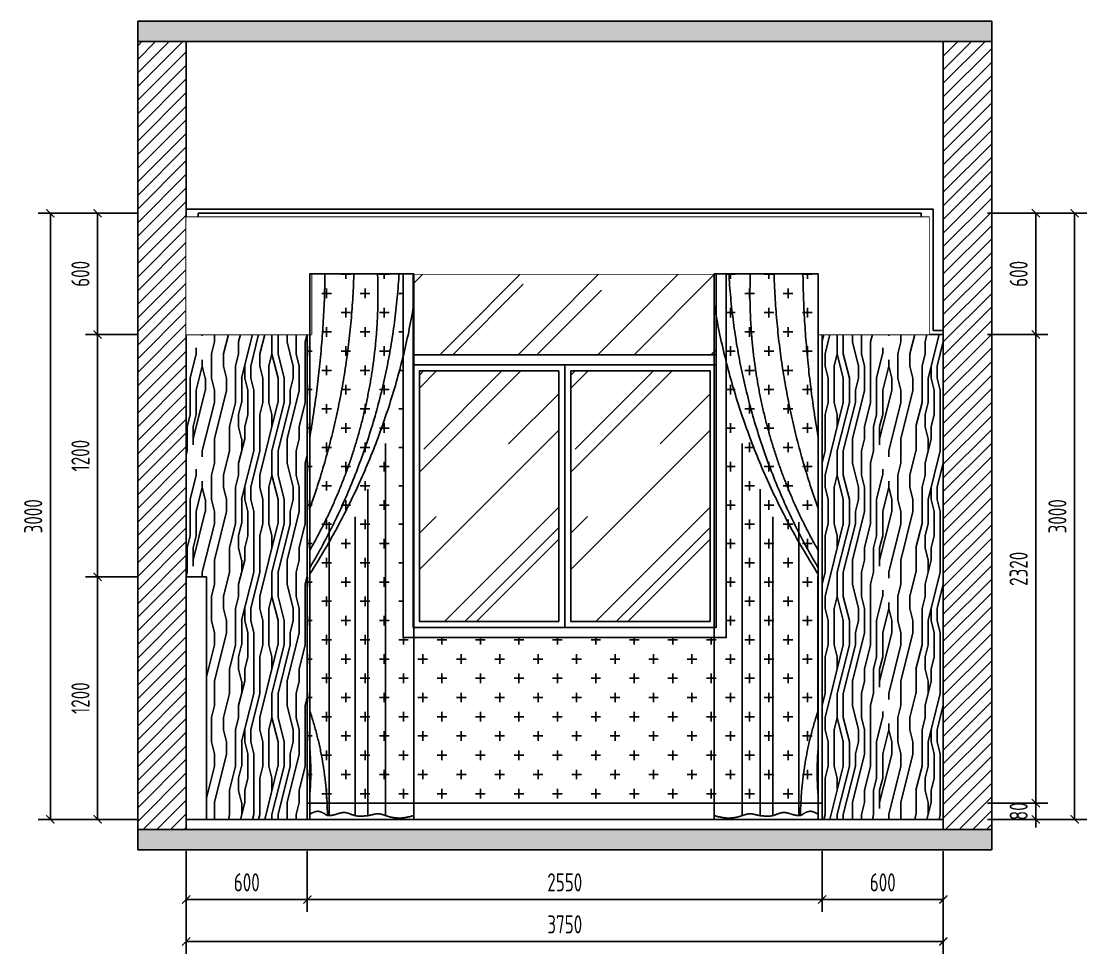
# Model space of a CAD drawing. Header units: millimetres. Extents: x 84706 to 149902, y -6776 to 26155.
# Drawn here: x 144625 to 149902, y 161 to 4776 of the extents above; entities that cross this region are included whole.
import ezdxf
from ezdxf.xclip import XClip

# ---------------------------------------------------------------- set-up
doc = ezdxf.new("R2010")
doc.units = ezdxf.units.MM
doc.set_wipeout_variables(frame=1)
doc.linetypes.add('HIDDEN', pattern=[9.525, 6.35, -3.175])
doc.layers.get('Defpoints').update_dxf_attribs({"color": 250})
for name, color, linetype in [('DD2-【地坪造型线】Floor', 251, 'Continuous'), ('EE1-【立面造型线（近看）】Elevation modelling line', 144, 'Continuous'), ('EE3-【立面窗、幕墙】Window', 12, 'Continuous'), ('EE5-【立面楼板、墙体】Eloorslab_wall', 150, 'Continuous'), ('EE7-【立面填充】Hatch', 250, 'Continuous'), ('EE8-【立面完成线】Finish', 20, 'Continuous'), ('EL-FURN', 30, 'Continuous'), ('EL-立面造型', 30, 'Continuous')]:
    doc.layers.add(name, color=color, linetype=linetype)
doc.styles.add('尺寸标注', font='ARCHS.SHX', dxfattribs={"width": 0.8})
doc.dimstyles.new('海龙1：25', dxfattribs={"dimscale": 25, "dimtxt": 2.25, "dimasz": 1, "dimexe": 1.5, "dimexo": 1, "dimgap": 1, "dimtad": 1, "dimdec": 0, "dimrnd": 5, "dimdsep": 46, "dimtxsty": '尺寸标注', "dimblk": 'ARCHTICK', "dimblk1": 'ARCHTICK', "dimblk2": 'ARCHTICK', "dimcen": 1, "dimclrd": 44, "dimclre": 44, "dimclrt": 2, "dimadec": 0, "dimazin": 0, "dimtfac": 1, "dimtdec": 0, "dimtix": 1, "dimtmove": 2, "dimatfit": 3, "dimldrblk": 'hl_arrow2', "dimfxl": 0, "dimarcsym": 0})
pattern_1 = [(45, (-1818.63, -36255.6), (431.0523, 1149.4728), [7620, -1016, 2540, -508]), (45, (-1520.5, -35598.2), (-836.96, 118.5394), [1524, -167.64, 3048, -381]), (45, (-1944.35, -35770.64), (1627.2224, 2108.5641), [4064, -711.2, 2032, -508])]

# ---------------------------------------------------------------- blocks, each defined once
blk = doc.blocks.new('*U919')
at = {"layer": 'EE7-【立面填充】Hatch'}
h = blk.add_hatch(dxfattribs=at)
h.set_pattern_fill('YPSGT-钢筋混凝土', color=256, scale=200, pattern_type=2)
h.set_pattern_definition([(45, (59259.6, 1136.84), (-28.284271, 28.284271), []), (50, (59259.6, 1136.84), (143.45204, -12.55044), [15, -165]), (355, (59259.6, 1136.84), (-27.75027, 150.43842), [12, -132]), (100.4514, (59271.55, 1135.8), (115.70187, 137.8879), [12.74804, -140.22842]), (46.1842, (59259.6, 1176.84), (213.44822, -33.1038), [22.5, -247.5]), (96.6356, (59277.39, 1174.08), (186.93254, 194.82358), [19.12206, -210.3426]), (351.1842, (59259.6, 1176.84), (186.9324, 194.82373), [18, -198]), (21, (59279.6, 1166.84), (119.38141, -80.52379), [15, -165]), (326, (59279.6, 1166.84), (48.66306, 145.03), [12, -132]), (71.4514, (59289.55, 1160.13), (168.04452, 64.5061), [12.74804, -140.22842]), (37.5, (59259.6, 1136.84), (2.431971, 66.57877), [0, -130.4, 0, -134, 0, -132.5]), (7.5, (59259.6, 1136.84), (52.613907, 78.882342), [0, -76.4, 0, -127.4, 0, -50.5]), (327.5, (59215, 1136.84), (106.764487, -4.510974), [0, -50, 0, -156, 0, -207]), (317.5, (59195, 1136.84), (116.637234, 20.020996), [0, -65, 0, -103.6, 0, -147])])
h.paths.add_polyline_path([(152339.9, -85929), (148109.9, -85929), (148109.9, -86029), (152339.9, -86029)])
h.paths.add_polyline_path([(152339.9, -82029), (152339.9, -81929), (148109.9, -81929), (148109.9, -82029)])
h = blk.add_hatch(dxfattribs=at)
h.set_pattern_fill('ANSI31', color=256, scale=15)
h.set_pattern_definition([(45, (152817.076, -84447.61), (-33.67596, 33.67596), [])])
h.paths.add_polyline_path([(152339.9, -85929), (152339.9, -82029), (152099.9, -82029), (152099.9, -85929)])
h.paths.add_polyline_path([(148109.9, -85929), (148349.9, -85929), (148349.9, -82029), (148109.9, -82029)])
at = {"layer": 'EE5-【立面楼板、墙体】Eloorslab_wall'}
for p, q in [((148109.9, -81929), (148109.9, -86029)), ((148109.9, -81929), (152339.9, -81929)), ((152339.9, -81929), (152339.9, -82029)), ((148109.9, -82029), (152339.9, -82029)), ((148349.9, -82029), (148349.9, -85929)), ((152099.9, -82029), (152099.9, -85929)), ((152339.9, -82029), (152339.9, -85929)), ((148109.9, -85929), (152339.9, -85929)), ((152339.9, -85929), (152339.9, -86029)), ((148109.9, -86029), (152339.9, -86029))]:
    blk.add_line(p, q, dxfattribs=at)
at = {"layer": 'EE8-【立面完成线】Finish'}
blk.add_line((148349.9, -85879), (152099.9, -85879), dxfattribs=at)
blk = doc.blocks.new('_ArchTick')
at = {"color": 2, "linetype": 'ByBlock', "const_width": 0.15}
blk.add_lwpolyline([(-0.5, -0.5), (0.5, 0.5)], dxfattribs=at)
blk = doc.blocks.new('*D938')
at = {"layer": 'Defpoints', "color": 0, "transparency": 16777216}
for p in [(148592, 825.7), (149192, 825.7), (148592, 428.8)]:
    blk.add_point(p, dxfattribs=at)
at = {"layer": 'EE1-【立面造型线（近看）】Elevation modelling line', "color": 44, "lineweight": -2, "transparency": 16777216}
for p, q in [((148592, 668.8), (148592, 368.8)), ((149192, 668.8), (149192, 368.8)), ((149192, 428.8), (148592, 428.8))]:
    blk.add_line(p, q, dxfattribs=at)
at = {"layer": 'EE1-【立面造型线（近看）】Elevation modelling line', "color": 44, "lineweight": -2, "transparency": 16777216, "xscale": 40, "yscale": 40, "zscale": 40, "rotation": 180}
blk.add_blockref('_ArchTick', (148592, 428.8), dxfattribs=at)
at = {"layer": 'EE1-【立面造型线（近看）】Elevation modelling line', "color": 44, "lineweight": -2, "transparency": 16777216, "xscale": 40, "yscale": 40, "zscale": 40}
blk.add_blockref('_ArchTick', (149192, 428.8), dxfattribs=at)
at = {"layer": 'EE1-【立面造型线（近看）】Elevation modelling line', "color": 2, "transparency": 16777216, "insert": (148892, 513.8), "char_height": 90, "attachment_point": 5, "style": '尺寸标注'}
blk.add_mtext('600', dxfattribs=at)
blk = doc.blocks.new('hl_arrow2')
at = {"color": 2}
blk.add_line((-0.22, 0), (-1, 0), dxfattribs=at)
blk.add_lwpolyline([(-0.22, 0), (-0.86, -0.69), (-0.65, -0.86), (0, 0), (-0.65, 0.86), (-0.86, 0.69)], close=True, dxfattribs=at)
for points in [[(-0.86, 0.69), (-0.65, 0.86), (-0.22, 0), (0, 0)], [(-0.86, -0.69), (-0.65, -0.86), (-0.22, 0), (0, 0)]]:
    blk.add_solid(points, dxfattribs=at)
blk = doc.blocks.new('*D939')
at = {"layer": 'Defpoints', "color": 0, "transparency": 16777216}
for p in [(146042, 825.7), (148592, 825.7), (146042, 428.8)]:
    blk.add_point(p, dxfattribs=at)
at = {"layer": 'EE1-【立面造型线（近看）】Elevation modelling line', "color": 44, "lineweight": -2, "transparency": 16777216}
for p, q in [((146042, 668.8), (146042, 368.8)), ((148592, 668.8), (148592, 368.8)), ((148592, 428.8), (146042, 428.8))]:
    blk.add_line(p, q, dxfattribs=at)
at = {"layer": 'EE1-【立面造型线（近看）】Elevation modelling line', "color": 44, "lineweight": -2, "transparency": 16777216, "xscale": 40, "yscale": 40, "zscale": 40, "rotation": 180}
blk.add_blockref('_ArchTick', (146042, 428.8), dxfattribs=at)
at = {"layer": 'EE1-【立面造型线（近看）】Elevation modelling line', "color": 44, "lineweight": -2, "transparency": 16777216, "xscale": 40, "yscale": 40, "zscale": 40}
blk.add_blockref('_ArchTick', (148592, 428.8), dxfattribs=at)
at = {"layer": 'EE1-【立面造型线（近看）】Elevation modelling line', "color": 2, "transparency": 16777216, "insert": (147317, 513.8), "char_height": 90, "attachment_point": 5, "style": '尺寸标注'}
blk.add_mtext('2550', dxfattribs=at)
blk = doc.blocks.new('*D940')
at = {"layer": 'Defpoints', "color": 0, "transparency": 16777216}
for p in [(145442, 825.7), (146042, 825.7), (145442, 428.8)]:
    blk.add_point(p, dxfattribs=at)
at = {"layer": 'EE1-【立面造型线（近看）】Elevation modelling line', "color": 44, "lineweight": -2, "transparency": 16777216}
for p, q in [((145442, 668.8), (145442, 368.8)), ((146042, 668.8), (146042, 368.8)), ((146042, 428.8), (145442, 428.8))]:
    blk.add_line(p, q, dxfattribs=at)
at = {"layer": 'EE1-【立面造型线（近看）】Elevation modelling line', "color": 44, "lineweight": -2, "transparency": 16777216, "xscale": 40, "yscale": 40, "zscale": 40, "rotation": 180}
blk.add_blockref('_ArchTick', (145442, 428.8), dxfattribs=at)
at = {"layer": 'EE1-【立面造型线（近看）】Elevation modelling line', "color": 44, "lineweight": -2, "transparency": 16777216, "xscale": 40, "yscale": 40, "zscale": 40}
blk.add_blockref('_ArchTick', (146042, 428.8), dxfattribs=at)
at = {"layer": 'EE1-【立面造型线（近看）】Elevation modelling line', "color": 2, "transparency": 16777216, "insert": (145742, 513.8), "char_height": 90, "attachment_point": 5, "style": '尺寸标注'}
blk.add_mtext('600', dxfattribs=at)
blk = doc.blocks.new('*D935')
at = {"layer": 'Defpoints', "color": 0, "transparency": 16777216}
for p in [(145442, 825.7), (149192, 825.7), (149192, 220.9)]:
    blk.add_point(p, dxfattribs=at)
at = {"layer": 'EE1-【立面造型线（近看）】Elevation modelling line', "color": 44, "lineweight": -2, "transparency": 16777216}
for p, q in [((145442, 460.9), (145442, 160.9)), ((149192, 460.9), (149192, 160.9)), ((145442, 220.9), (149192, 220.9))]:
    blk.add_line(p, q, dxfattribs=at)
at = {"layer": 'EE1-【立面造型线（近看）】Elevation modelling line', "color": 44, "lineweight": -2, "transparency": 16777216, "xscale": 40, "yscale": 40, "zscale": 40, "rotation": 180}
blk.add_blockref('_ArchTick', (145442, 220.9), dxfattribs=at)
at = {"layer": 'EE1-【立面造型线（近看）】Elevation modelling line', "color": 44, "lineweight": -2, "transparency": 16777216, "xscale": 40, "yscale": 40, "zscale": 40}
blk.add_blockref('_ArchTick', (149192, 220.9), dxfattribs=at)
at = {"layer": 'EE1-【立面造型线（近看）】Elevation modelling line', "color": 2, "transparency": 16777216, "insert": (147317, 305.9), "char_height": 90, "attachment_point": 5, "style": '尺寸标注'}
blk.add_mtext('3750', dxfattribs=at)
blk = doc.blocks.new('*D941')
at = {"layer": 'Defpoints', "color": 0, "transparency": 16777216}
for p in [(149257.3, 905.7), (149650.1, 905.7), (149257.3, 825.7)]:
    blk.add_point(p, dxfattribs=at)
at = {"layer": 'EE1-【立面造型线（近看）】Elevation modelling line', "color": 44, "lineweight": -2, "transparency": 16777216}
for p, q in [((149410.1, 905.7), (149710.1, 905.7)), ((149650.1, 905.7), (149650.1, 945.7)), ((149650.1, 825.7), (149650.1, 905.7)), ((149410.1, 825.7), (149710.1, 825.7)), ((149650.1, 825.7), (149650.1, 785.7))]:
    blk.add_line(p, q, dxfattribs=at)
at = {"layer": 'EE1-【立面造型线（近看）】Elevation modelling line', "color": 44, "lineweight": -2, "transparency": 16777216, "xscale": 40, "yscale": 40, "zscale": 40}
for p, rotation in [((149650.1, 905.7), 270), ((149650.1, 825.7), 90)]:
    blk.add_blockref('_ArchTick', p, dxfattribs=dict(at, rotation=rotation))
at = {"layer": 'EE1-【立面造型线（近看）】Elevation modelling line', "color": 2, "transparency": 16777216, "insert": (149565.1, 865.7), "char_height": 90, "attachment_point": 5, "rotation": 90, "style": '尺寸标注'}
blk.add_mtext('80', dxfattribs=at)
blk = doc.blocks.new('*D936')
at = {"layer": 'Defpoints', "color": 0, "transparency": 16777216}
for p in [(149257.3, 3225.7), (149650.1, 3225.7), (149257.3, 905.7)]:
    blk.add_point(p, dxfattribs=at)
at = {"layer": 'EE1-【立面造型线（近看）】Elevation modelling line', "color": 44, "lineweight": -2, "transparency": 16777216}
for p, q in [((149410.1, 3225.7), (149710.1, 3225.7)), ((149650.1, 905.7), (149650.1, 3225.7)), ((149410.1, 905.7), (149710.1, 905.7))]:
    blk.add_line(p, q, dxfattribs=at)
at = {"layer": 'EE1-【立面造型线（近看）】Elevation modelling line', "color": 44, "lineweight": -2, "transparency": 16777216, "xscale": 40, "yscale": 40, "zscale": 40}
for p, rotation in [((149650.1, 3225.7), 90), ((149650.1, 905.7), 270)]:
    blk.add_blockref('_ArchTick', p, dxfattribs=dict(at, rotation=rotation))
at = {"layer": 'EE1-【立面造型线（近看）】Elevation modelling line', "color": 2, "transparency": 16777216, "insert": (149565.1, 2065.7), "char_height": 90, "attachment_point": 5, "rotation": 90, "style": '尺寸标注'}
blk.add_mtext('2320', dxfattribs=at)
blk = doc.blocks.new('*D942')
at = {"layer": 'Defpoints', "color": 0, "transparency": 16777216}
for p in [(149147.3, 3825.7), (149650.1, 3825.7), (149257.3, 3225.7)]:
    blk.add_point(p, dxfattribs=at)
at = {"layer": 'EE1-【立面造型线（近看）】Elevation modelling line', "color": 44, "lineweight": -2, "transparency": 16777216}
for p, q in [((149410.1, 3825.7), (149710.1, 3825.7)), ((149650.1, 3225.7), (149650.1, 3825.7)), ((149410.1, 3225.7), (149710.1, 3225.7))]:
    blk.add_line(p, q, dxfattribs=at)
at = {"layer": 'EE1-【立面造型线（近看）】Elevation modelling line', "color": 44, "lineweight": -2, "transparency": 16777216, "xscale": 40, "yscale": 40, "zscale": 40}
for p, rotation in [((149650.1, 3825.7), 90), ((149650.1, 3225.7), 270)]:
    blk.add_blockref('_ArchTick', p, dxfattribs=dict(at, rotation=rotation))
at = {"layer": 'EE1-【立面造型线（近看）】Elevation modelling line', "color": 2, "transparency": 16777216, "insert": (149565.1, 3525.7), "char_height": 90, "attachment_point": 5, "rotation": 90, "style": '尺寸标注'}
blk.add_mtext('600', dxfattribs=at)
blk = doc.blocks.new('*D937')
at = {"layer": 'Defpoints', "color": 0, "transparency": 16777216}
for p in [(149147.3, 3825.7), (149257.3, 825.7), (149842.2, 825.7)]:
    blk.add_point(p, dxfattribs=at)
at = {"layer": 'EE1-【立面造型线（近看）】Elevation modelling line', "color": 44, "lineweight": -2, "transparency": 16777216}
for p, q in [((149602.2, 3825.7), (149902.2, 3825.7)), ((149842.2, 3825.7), (149842.2, 825.7)), ((149602.2, 825.7), (149902.2, 825.7))]:
    blk.add_line(p, q, dxfattribs=at)
at = {"layer": 'EE1-【立面造型线（近看）】Elevation modelling line', "color": 44, "lineweight": -2, "transparency": 16777216, "xscale": 40, "yscale": 40, "zscale": 40}
for p, rotation in [((149842.2, 3825.7), 90), ((149842.2, 825.7), 270)]:
    blk.add_blockref('_ArchTick', p, dxfattribs=dict(at, rotation=rotation))
at = {"layer": 'EE1-【立面造型线（近看）】Elevation modelling line', "color": 2, "transparency": 16777216, "insert": (149757.2, 2325.7), "char_height": 90, "attachment_point": 5, "rotation": 90, "style": '尺寸标注'}
blk.add_mtext('3000', dxfattribs=at)
blk = doc.blocks.new('*D989')
at = {"layer": 'Defpoints', "color": 0, "transparency": 16777216}
for p in [(145003.2, 2025.7), (145542.1, 2025.7), (145542.1, 825.7)]:
    blk.add_point(p, dxfattribs=at)
at = {"layer": 'EE1-【立面造型线（近看）】Elevation modelling line', "color": 44, "lineweight": -2, "transparency": 16777216}
for p, q in [((145203.2, 2025.7), (144943.2, 2025.7)), ((145003.2, 825.7), (145003.2, 2025.7)), ((145203.2, 825.7), (144943.2, 825.7))]:
    blk.add_line(p, q, dxfattribs=at)
at = {"layer": 'EE1-【立面造型线（近看）】Elevation modelling line', "color": 44, "lineweight": -2, "transparency": 16777216, "xscale": 40, "yscale": 40, "zscale": 40}
for p, rotation in [((145003.2, 2025.7), 90), ((145003.2, 825.7), 270)]:
    blk.add_blockref('_ArchTick', p, dxfattribs=dict(at, rotation=rotation))
at = {"layer": 'EE1-【立面造型线（近看）】Elevation modelling line', "color": 2, "transparency": 16777216, "insert": (144918.2, 1425.7), "char_height": 90, "attachment_point": 5, "rotation": 90, "style": '尺寸标注'}
blk.add_mtext('1200', dxfattribs=at)
blk = doc.blocks.new('*D990')
at = {"layer": 'Defpoints', "color": 0, "transparency": 16777216}
for p in [(145003.2, 3225.7), (145442, 3225.7), (145542.1, 2025.7)]:
    blk.add_point(p, dxfattribs=at)
at = {"layer": 'EE1-【立面造型线（近看）】Elevation modelling line', "color": 44, "lineweight": -2, "transparency": 16777216}
for p, q in [((145203.2, 3225.7), (144943.2, 3225.7)), ((145003.2, 2025.7), (145003.2, 3225.7)), ((145203.2, 2025.7), (144943.2, 2025.7))]:
    blk.add_line(p, q, dxfattribs=at)
at = {"layer": 'EE1-【立面造型线（近看）】Elevation modelling line', "color": 44, "lineweight": -2, "transparency": 16777216, "xscale": 40, "yscale": 40, "zscale": 40}
for p, rotation in [((145003.2, 3225.7), 90), ((145003.2, 2025.7), 270)]:
    blk.add_blockref('_ArchTick', p, dxfattribs=dict(at, rotation=rotation))
at = {"layer": 'EE1-【立面造型线（近看）】Elevation modelling line', "color": 2, "transparency": 16777216, "insert": (144918.2, 2625.7), "char_height": 90, "attachment_point": 5, "rotation": 90, "style": '尺寸标注'}
blk.add_mtext('1200', dxfattribs=at)
blk = doc.blocks.new('*D991')
at = {"layer": 'Defpoints', "color": 0, "transparency": 16777216}
for p in [(145003.2, 3825.7), (145502, 3825.7), (145442, 3225.7)]:
    blk.add_point(p, dxfattribs=at)
at = {"layer": 'EE1-【立面造型线（近看）】Elevation modelling line', "color": 44, "lineweight": -2, "transparency": 16777216}
for p, q in [((145203.2, 3825.7), (144943.2, 3825.7)), ((145003.2, 3225.7), (145003.2, 3825.7)), ((145203.2, 3225.7), (144943.2, 3225.7))]:
    blk.add_line(p, q, dxfattribs=at)
at = {"layer": 'EE1-【立面造型线（近看）】Elevation modelling line', "color": 44, "lineweight": -2, "transparency": 16777216, "xscale": 40, "yscale": 40, "zscale": 40}
for p, rotation in [((145003.2, 3825.7), 90), ((145003.2, 3225.7), 270)]:
    blk.add_blockref('_ArchTick', p, dxfattribs=dict(at, rotation=rotation))
at = {"layer": 'EE1-【立面造型线（近看）】Elevation modelling line', "color": 2, "transparency": 16777216, "insert": (144918.2, 3525.7), "char_height": 90, "attachment_point": 5, "rotation": 90, "style": '尺寸标注'}
blk.add_mtext('600', dxfattribs=at)
blk = doc.blocks.new('*D992')
at = {"layer": 'Defpoints', "color": 0, "transparency": 16777216}
for p in [(145502, 3825.7), (144769.3, 825.7), (145542.1, 825.7)]:
    blk.add_point(p, dxfattribs=at)
at = {"layer": 'EE1-【立面造型线（近看）】Elevation modelling line', "color": 44, "lineweight": -2, "transparency": 16777216}
for p, q in [((144969.3, 3825.7), (144709.3, 3825.7)), ((144769.3, 3825.7), (144769.3, 825.7)), ((144969.3, 825.7), (144709.3, 825.7))]:
    blk.add_line(p, q, dxfattribs=at)
at = {"layer": 'EE1-【立面造型线（近看）】Elevation modelling line', "color": 44, "lineweight": -2, "transparency": 16777216, "xscale": 40, "yscale": 40, "zscale": 40}
for p, rotation in [((144769.3, 3825.7), 90), ((144769.3, 825.7), 270)]:
    blk.add_blockref('_ArchTick', p, dxfattribs=dict(at, rotation=rotation))
at = {"layer": 'EE1-【立面造型线（近看）】Elevation modelling line', "color": 2, "transparency": 16777216, "insert": (144684.3, 2325.7), "char_height": 90, "attachment_point": 5, "rotation": 90, "style": '尺寸标注'}
blk.add_mtext('3000', dxfattribs=at)
blk = doc.blocks.new('*U702')
at = {"color": 1, "linetype": 'HIDDEN', "ltscale": 300}
for p, q in [((0, 2599.6, 0), (0, 45.4, 0)), ((866.4, 2599.6, 0), (866.4, 45.4, 0)), ((126.2, 1720.3, 0), (126.2, 45.4, 0)), ((207.1, 1513.7, 0), (207.1, 45.4, 0)), ((263.6, 1390.6, 0), (263.6, 45.4, 0)), ((380.5, 1365.4, 0), (380.5, 45.4, 0)), ((466.9, 1124.2, 0), (466.9, 476.8, 0)), ((523.9, 1041.2, 0), (523.9, 637.8, 0))]:
    blk.add_line(p, q, dxfattribs=at)
for centre in [(637.7, 758.8, 0), (669.6, 758.4, 0)]:
    blk.add_circle(centre, 16, dxfattribs=at)
for centre, radius, start, end in [((3210.7, 2888.8, 0), 3257.1, 185.0931, 218.0337), ((2981.1, 2646.3, 0), 2919.7, 180.9157, 215.9308), ((2483.5, 2393.6, 0), 2322.8, 174.9122, 220.3858), ((3683.9, 2577.8, 0), 3415.9, 179.6338, 208.7842), ((5013.4, 2544.8, 0), 4614.6, 179.319, 201.0456), ((4602.2, 1999.2, 0), 4056.6, 171.4891, 195.9128), ((5118.7, 1824.4, 0), 4478.1, 170.0314, 191.9989), ((-28068, 2410.6, 0), 28843.4, 356.98329, 0.3754), ((-32998.3, 2631.4, 0), 33820.8, 357.07842, 359.94612), ((679.7, 1123.6, 0), 237.5, 271.5187, 321.8028), ((855, 1013, 0), 50.5, 269.0891, 282.9524), ((687.6, 962.8, 0), 76.7, 202.9236, 268.8269), ((642.4, 907.4, 0), 24.6, 143.4163, 228.5872), ((659.5, 908.5, 0), 36.8, 162.6074, 219.1104), ((667.4, 908.4, 0), 40.8, 169.939, 222.1403), ((674.8, 908.7, 0), 44.5, 176.1249, 223.9714), ((679.7, 1123.6, 0), 256.9, 271.5187, 316.5929), ((787.2, 1055, 0), 143.7, 269.6361, 290.0809), ((775.5, 1140.8, 0), 225.3, 275.1783, 287.7519), ((748.2, 1279, 0), 361.2, 279.186, 286.6871), ((809.8, 1084.3, 0), 153.1, 273.5596, 288.5492), ((797.3, 1146.5, 0), 211.1, 278.1848, 289.0868), ((804.6, 1099.2, 0), 157.8, 281.388, 293.032), ((835.5, 1040.2, 0), 86.8, 277.0165, 290.8534), ((1935.1, 27.9, 0), 1547, 146.4904, 179.3521), ((1689.5, 242.9, 0), 1226.3, 148.7323, 189.2698), ((2249.3, 294, 0), 1697.4, 160.0597, 188.4229), ((687.6, 962.8, 0), 96.1, 230.2511, 268.8269), ((694.9, 919.6, 0), 62.3, 190.4509, 228.5963), ((724, 933.8, 0), 89.2, 200.7547, 225.3192), ((768.5, 779, 0), 124.7, 135.1291, 175.991), ((768.5, 779, 0), 124.7, 135.1291, 175.991), ((2877.3, 284.5, 0), 2232.4, 164.7841, 186.1478), ((717.6, 930.8, 0), 77.2, 205.8479, 234.5348), ((727.8, 953.7, 0), 94, 220.3529, 247.3996), ((645.6, 842.7, 0), 31.8, 30.9092, 60.3614), ((704.6, 816.4, 0), 51.4, 89.9804, 136.5535), ((704.6, 816.4, 0), 51.4, 89.9804, 136.5535), ((742.8, 977.4, 0), 116, 229.9055, 250.7656), ((756.2, 795.4, 0), 89, 125.4602, 160.0435), ((756.2, 795.4, 0), 89, 125.4602, 160.0435), ((790, 1058.2, 0), 203.5, 237.583, 248.3409), ((736, 947, 0), 75.6, 233.3843, 265.5009), ((747.9, 971.1, 0), 96.2, 240.8519, 267.8506), ((751.8, 984.1, 0), 105.1, 246.1551, 273.9041), ((764.1, 1068.1, 0), 184.6, 255.6845, 272.3448), ((2912.1, 285.5, 0), 2179.8, 163.3253, 186.3247), ((765.3, 1067.4, 0), 178.4, 259.4367, 277.1806), ((770.2, 1118.5, 0), 224.4, 263.763, 277.3418), ((765.5, 1202.2, 0), 302.8, 268.6352, 278.67), ((785.5, 1027.3, 0), 122.5, 264.3679, 288.2767), ((4613.9, 447.1, 0), 3824.6, 173.1025, 186.0294), ((564.5, 877, 0), 119.6, 311.7261, 339.2466), ((687.3, 774, 0), 46.8, 114.7585, 155.8301), ((694.9, 777, 0), 55.2, 112.9685, 152.1674), ((686.5, 793.6, 0), 42.3, 103.8691, 155.4968), ((693.4, 794.2, 0), 50.4, 104.1102, 146.0707), ((707.5, 791.4, 0), 65.6, 105.7714, 143.2306), ((707.5, 791.4, 0), 65.6, 105.7714, 143.2306), ((703.3, 806, 0), 55.3, 97.7138, 141.9286), ((703.3, 806, 0), 55.3, 97.7138, 141.9286), ((619.7, 813.9, 0), 48, 329.0626, 3.0928), ((614.6, 846.2, 0), 75.5, 313.9499, 6.2949), ((614.6, 846.2, 0), 75.5, 313.9499, 6.2949), ((608.6, 818.8, 0), 64.3, 335.2446, 6.228), ((631.1, 820.2, 0), 47.5, 333.7295, 17.7298), ((647.9, 822.8, 0), 34.9, 327.8744, 27.8618), ((649.2, 828.8, 0), 37.4, 347.2348, 26.4527), ((649.2, 828.8, 0), 37.4, 347.2348, 26.4527), ((667.3, 836.7, 0), 22, 349.6958, 34.7073), ((667.3, 836.7, 0), 22, 349.6958, 34.7073), ((616.7, 706.4, 0), 62.1, 59.2929, 82.6186), ((617.9, 713.3, 0), 57, 58.2823, 81.7362), ((620.2, 722.3, 0), 49.4, 56.855, 81.4813), ((618.8, 721.4, 0), 52, 58.0816, 78.4558), ((623.4, 733.8, 0), 40.1, 57.406, 79.2548), ((631.3, 754.4, 0), 19.5, 51.0019, 86.9154), ((638.1, 777.3, 0), 5.13, 93.1074, 217.3512), ((639.5, 748.8, 0), 26, 47.8499, 102.1398), ((645.6, 773.2, 0), 10.3, 113.4686, 172.8715), ((628.3, 756, 0), 20.4, 326.5678, 66.5499), ((640.6, 784.3, 0), 3.28, 93.114, 212.8885), ((643.6, 781.9, 0), 5.79, 92.6727, 174.6208), ((641.5, 748.2, 0), 34.4, 47.4331, 96.1333), ((628.7, 756.3, 0), 21, 329.8298, 61.2471), ((647.5, 774.4, 0), 8.01, 97.6896, 176.9151), ((630.7, 757, 0), 19.9, 326.8393, 62.1536), ((644.1, 753.5, 0), 34.2, 61.5965, 96.2129), ((648.7, 779.5, 0), 7.9, 87.6829, 156.1173), ((651.4, 770.8, 0), 10.4, 91.0201, 160.6036), ((632.8, 757.5, 0), 19, 327.6663, 62.5841), ((635.6, 758.3, 0), 17.1, 320.3429, 69.9074), ((669.4, 750.7, 0), 34.2, 136.2689, 138.5656), ((654.4, 768.2, 0), 11.6, 84.9124, 151.1282), ((654.5, 772, 0), 13.9, 86.7804, 131.0532), ((656.9, 766.1, 0), 11.8, 78.2127, 141.4256), ((656.7, 773.2, 0), 11.4, 80.6007, 131.4203), ((799.6, 759.9, 0), 151.4, 166.1732, 169.6726), ((660, 763.2, 0), 12.4, 77.1308, 134.9353), ((657.8, 760.6, 0), 8.57, 102.4182, 135.73), ((669.4, 750.7, 0), 34.2, 83.7, 118.5711), ((661.1, 762.9, 0), 10.7, 74.8244, 133.9216), ((671.7, 757.8, 0), 17.1, 108.5195, 218.084), ((616.5, 805, 0), 43.3, 333.6821, 359.4993), ((682.1, 747.5, 0), 46.8, 108.8164, 125.026), ((674.5, 756.9, 0), 19, 115.8429, 210.7607), ((676.6, 756.4, 0), 19.9, 116.2733, 211.5876), ((654.3, 778.5, 0), 5.08, 351.4136, 54.4316), ((678.6, 755.6, 0), 21, 117.1799, 208.5972), ((660.3, 785.7, 0), 2.91, 328.2233, 131.9301), ((678.9, 755.3, 0), 20.4, 111.8771, 211.8592), ((657.3, 777.7, 0), 5.95, 336.1877, 69.3814), ((688.2, 712.4, 0), 57, 96.6908, 120.1447), ((686.1, 721.4, 0), 49.4, 96.9457, 121.5719), ((662.9, 786.4, 0), 3.49, 330.3295, 124.0322), ((687.4, 720.4, 0), 52, 99.9712, 120.3453), ((660.1, 777.5, 0), 6.63, 325.4591, 76.0958), ((683.2, 733, 0), 40.1, 99.1722, 121.021), ((664.1, 785.1, 0), 5.3, 356.5198, 98.6993), ((675.9, 753.7, 0), 19.5, 91.5116, 127.425), ((666.7, 786.4, 0), 5.04, 338.4266, 110.0442), ((663.2, 778.6, 0), 6.3, 316.5822, 71.9252), ((669.4, 787.7, 0), 4.82, 320.9555, 119.7959), ((666.4, 778.4, 0), 6.45, 319.515, 79.5773), ((669.4, 778.2, 0), 6.66, 317.2143, 89.7319), ((673.2, 778.3, 0), 6.33, 291.9778, 90), ((164, 849.8, 0), 475, 337.0959, 347.4266), ((241.1, 809.6, 0), 393.9, 338.1075, 350.5641), ((242.5, 809.2, 0), 393.9, 338.0836, 350.5641), ((243.3, 809.4, 0), 393.9, 338.0221, 350.5641), ((245.3, 808.9, 0), 393.9, 338.0001, 350.5641), ((247.3, 808, 0), 393.9, 338.0425, 350.5641), ((248.7, 807.7, 0), 393.9, 338.043, 350.5641), ((249.7, 807.4, 0), 393.9, 338.0471, 350.5641), ((251.8, 806.9, 0), 393.9, 338.0648, 350.5641), ((252.6, 807.1, 0), 393.9, 338.0206, 350.5641), ((253.8, 807.5, 0), 393.9, 337.9302, 350.5641), ((255.6, 808.9, 0), 393.9, 337.6895, 350.5641), ((632.1, 748.8, 0), 14.2, 82.9124, 136.8007), ((630, 750.5, 0), 13.3, 86.5348, 127.6228), ((627.4, 756, 0), 8.48, 84.5647, 128.1036), ((636.8, 742.9, 0), 18.3, 82.8319, 141.9334), ((634.5, 746.2, 0), 16, 83.5241, 138.5563), ((625.2, 760.3, 0), 4.69, 87.2597, 122.5566), ((611.2, 688.8, 0), 77.5, 61.0307, 81.1056), ((638.8, 742, 0), 18.4, 81.8519, 147.4539), ((616.4, 705.5, 0), 61.6, 58.4945, 83.0955), ((640.8, 739.1, 0), 20.2, 81.3557, 145.735), ((626.6, 750.4, 0), 2.06, 135.3792, 214.0157), ((630.4, 750.3, 0), 5.21, 155.6841, 200.6541), ((638.9, 749.5, 0), 12.6, 159.2403, 189.2676), ((206.7, 799.6, 0), 442.4, 341.5658, 352.8326), ((647.6, 749.3, 0), 20.2, 163.8135, 188.1452), ((646.1, 750.7, 0), 17.4, 162.4946, 199.0857), ((649.5, 751.3, 0), 19.1, 162.8578, 202.4399), ((83.7, 803, 0), 566, 345.289, 354.1901), ((651.9, 752, 0), 20, 163.6097, 205.8025), ((659.4, 752.9, 0), 26, 168.4275, 202.5157), ((663.8, 755.2, 0), 28.9, 173.3464, 205.1785), ((663.8, 756.8, 0), 27.7, 175.8219, 209.8097), ((651.4, 775.6, 0), 23.3, 229.1523, 262.624), ((652.7, 779.2, 0), 28.4, 234.268, 260.7232), ((651.7, 777.9, 0), 28.5, 237.1416, 261.886), ((-563.8, 877.6, 0), 1219.6, 349.7232, 353.8691), ((651.1, 775.5, 0), 27.6, 238.0698, 261.8242), ((648.1, 770.1, 0), 22.9, 240.7557, 266.6077), ((650.4, 772.8, 0), 19.2, 226.2738, 264.4488), ((646.5, 765.3, 0), 19.3, 241.7942, 268.7746), ((645.8, 759.7, 0), 14.9, 237.5496, 267.9922), ((650.7, 775.2, 0), 20.4, 232.2694, 264.3459), ((643.7, 752.1, 0), 8.17, 228.3682, 269.2479), ((648.6, 772.2, 0), 15.6, 235.8098, 270.5043), ((-196.1, 783.4, 0), 845.6, 351.6835, 357.5572), ((648.3, 774.2, 0), 16.6, 243.3731, 264.7767), ((1503.7, 760, 0), 845.6, 180.8698, 186.7435), ((1873.9, 844.1, 0), 1219.6, 184.5578, 188.7038), ((657.1, 775.2, 0), 20.4, 274.0811, 306.1576), ((694.2, 687.7, 0), 77.5, 97.3213, 117.3962), ((659.1, 772, 0), 15.6, 267.9227, 302.6172), ((657.3, 772.7, 0), 19.2, 273.9781, 312.1532), ((689.4, 704.5, 0), 61.6, 95.3314, 119.9324), ((656.4, 775.5, 0), 23.3, 275.803, 309.2746), ((689.2, 705.4, 0), 62.1, 95.8084, 119.1341), ((655.2, 779.1, 0), 28.4, 277.7038, 304.1589), ((656.1, 777.8, 0), 28.5, 276.541, 301.2853), ((656.7, 775.4, 0), 27.6, 276.6028, 300.3572), ((1224.6, 787.4, 0), 566, 184.2368, 193.1379), ((659.5, 770, 0), 22.9, 271.8192, 297.6713), ((659.4, 774, 0), 16.6, 273.6503, 295.0539), ((661, 765.1, 0), 19.3, 269.6524, 296.6328), ((1101.6, 787.3, 0), 442.4, 185.5944, 196.8612), ((661.5, 759.5, 0), 14.9, 270.4347, 300.8774), ((1052.9, 798, 0), 393.9, 187.8629, 200.7375), ((663.4, 751.9, 0), 8.17, 269.1791, 310.0588), ((666, 738.8, 0), 20.2, 32.6919, 97.0713), ((1054.7, 796.6, 0), 393.9, 187.8629, 200.4968), ((1055.9, 796.1, 0), 393.9, 187.8629, 200.4063), ((668, 741.6, 0), 18.4, 30.9731, 96.575), ((1056.7, 795.9, 0), 393.9, 187.8629, 200.3622), ((643.4, 757, 0), 27.7, 328.6173, 2.6051), ((670, 742.5, 0), 18.3, 36.4936, 95.5951), ((1058.8, 796.3, 0), 393.9, 187.8629, 200.3799), ((643.4, 755.4, 0), 28.9, 333.2484, 5.0805), ((1059.8, 796.6, 0), 393.9, 187.8629, 200.3839), ((1061.2, 796.9, 0), 393.9, 187.8629, 200.3845), ((672.5, 745.7, 0), 16, 39.8707, 94.9029), ((647.7, 753.1, 0), 26, 335.9113, 9.9994), ((655.3, 752, 0), 20, 332.6245, 14.8173), ((1063.2, 797.7, 0), 393.9, 187.8629, 200.4268), ((675, 748.3, 0), 14.2, 41.6262, 95.5145), ((657.6, 751.2, 0), 19.1, 335.9871, 15.5691), ((1065.3, 798.1, 0), 393.9, 187.8629, 200.4048), ((1066.1, 797.9, 0), 393.9, 187.8629, 200.3433), ((677.1, 749.8, 0), 13.3, 50.8042, 91.8921), ((661, 750.5, 0), 17.4, 339.3413, 15.9323), ((1067.5, 798.2, 0), 393.9, 187.8629, 200.3194), ((659.4, 749.1, 0), 20.2, 350.2818, 14.6135), ((679.8, 755.2, 0), 8.48, 50.3234, 93.8623), ((1145.6, 836.4, 0), 475, 191.0003, 201.3311), ((668.1, 749.1, 0), 12.6, 349.1594, 19.1866), ((676.7, 749.7, 0), 5.21, 337.7729, 22.7429), ((682.1, 759.5, 0), 4.69, 55.8703, 91.1673), ((680.5, 749.7, 0), 2.06, 324.4113, 43.0477)]:
    blk.add_arc(centre, radius, start, end, dxfattribs=at)
for points, knots in [([(0, 45.4, 0), (16.2, 41.1, 0), (57.8, 30, 0), (111, 38.4, 0), (161.7, 59.3, 0), (198.6, 44.5, 0), (235.1, 43.2, 0), (269, 43.2, 0), (314.9, 71.5, 0), (357.6, 44.8, 0), (385.6, 45.3, 0), (388.2, 45.4, 0)], [0, 0, 0, 0, 51.563602, 131.79704, 161.808848, 216.829392, 245.446728, 275.224414, 320.299051, 399.064667, 407.008078, 407.008078, 407.008078, 407.008078]), ([(866.4, 45.4, 0), (855.3, 40.4, 0), (836.2, 32, 0), (806.1, 50.3, 0), (775.4, 47.3, 0), (736.9, 46.1, 0), (699.1, 30.6, 0), (655.7, 45.6, 0), (614.2, 63.6, 0), (567.9, 42.8, 0), (521.9, 32.1, 0), (475.5, 43.5, 0), (434.2, 75.6, 0), (403.6, 55.5, 0), (388.2, 45.4, 0)], [0, 0, 0, 0, 34.857062, 60.085232, 101.107449, 127.069013, 180.044944, 219.560276, 265.614027, 312.939338, 368.378436, 408.782185, 459.208492, 510.676437, 510.676437, 510.676437, 510.676437])]:
    blk.add_open_spline(points, degree=3, knots=knots, dxfattribs=at)

msp = doc.modelspace()

# ---------------------------------------------------------------- hatches: boundary and pattern name
at = {"layer": 'DD2-【地坪造型线】Floor'}
h = msp.add_hatch(dxfattribs=at)
h.set_pattern_fill('AR-RROOF', color=250, scale=20, angle=45)
h.set_pattern_definition(pattern_1)
h.paths.add_polyline_path([(148067, 3675.7), (146567, 3675.7), (146567, 3125.7), (148067, 3125.7)])
h = msp.add_hatch(dxfattribs=at)
h.set_pattern_fill('AR-RROOF', color=250, scale=20, angle=45)
h.set_pattern_definition(pattern_1)
h.paths.add_polyline_path([(147287, 3045.7), (146597, 3045.7), (146597, 1805.7), (147287, 1805.7)])
h = msp.add_hatch(dxfattribs=at)
h.set_pattern_fill('AR-RROOF', color=250, scale=20, angle=45)
h.set_pattern_definition([(45, (-1068.63, -36255.6), (431.0523, 1149.4728), [7620, -1016, 2540, -508]), (45, (-770.5, -35598.2), (-836.96, 118.5394), [1524, -167.64, 3048, -381]), (45, (-1194.35, -35770.64), (1627.2224, 2108.5641), [4064, -711.2, 2032, -508])])
h.paths.add_polyline_path([(148037, 3045.7), (147347, 3045.7), (147347, 1805.7), (148037, 1805.7)])
at = {"layer": 'EE1-【立面造型线（近看）】Elevation modelling line'}
h = msp.add_hatch(dxfattribs=at)
h.set_pattern_fill('CROSS', color=250, scale=15, double=1)
h.paths.add_polyline_path([(148592, 3225.7), (148572, 3225.7), (148572, 3525.7), (148117, 3525.7), (148117, 1725.7), (146517, 1725.7), (146517, 3525.7), (146062, 3525.7), (146062, 3225.7), (146042, 3225.7), (146042, 905.7), (148592, 905.7)])
h = msp.add_hatch(dxfattribs=at)
h.set_pattern_fill('木纹面5', color=250, scale=600, angle=90, double=1, pattern_type=2)
h.set_pattern_definition([(90, (-2018.6, -21411), (-600, 4e-14), [120, -180, 60, -240]), (90, (-2033.6, -20991), (-600, 4e-14), [120, -480]), (90, (-2063.6, -21051), (-600, 4e-14), [60, -540]), (90, (-2078.6, -21381), (-600, 4e-14), [30, -420, 30, -120]), (90, (-2108.6, -21171), (-600, 4e-14), [120, -180, 30, -270]), (90, (-2123.6, -21321), (-600, 4e-14), [90, -510]), (90, (-2138.6, -21171), (-600, 4e-14), [180, -420]), (90, (-2153.6, -21351), (-600, 4e-14), [120, -480]), (90, (-2168.6, -21111), (-600, 4e-14), [300, -300]), (90, (-2198.6, -21291), (-600, 4e-14), [60, -180, 120, -240]), (90, (-2213.6, -20871), (-600, 4e-14), [120, -480]), (90, (-2228.6, -20991), (-600, 4e-14), [60, -540]), (90, (-2243.6, -21111), (-600, 4e-14), [60, -540]), (90, (-2258.6, -21411), (-600, 4e-14), [120, -480]), (90, (-2273.6, -21111), (-600, 4e-14), [120, -480]), (90, (-2303.6, -21111), (-600, 4e-14), [120, -120, 120, -240]), (90, (-2333.6, -21231), (-600, 4e-14), [60, -300, 120, -120]), (90, (-2348.6, -21111), (-600, 4e-14), [180, -420]), (90, (-2378.6, -21111), (-600, 4e-14), [120, -480]), (90, (-2393.6, -21351), (-600, 4e-14), [180, -240, 60, -120]), (90, (-2423.6, -21351), (-600, 4e-14), [300, -300]), (90, (-2438.6, -20991), (-600, 4e-14), [60, -540]), (90, (-2453.6, -21171), (-600, 4e-14), [120, -480]), (90, (-2468.6, -21291), (-600, 4e-14), [60, -240, 60, -240]), (90, (-2483.6, -21351), (-600, 4e-14), [60, -180, 120, -240]), (90, (-2498.6, -21231), (-600, 4e-14), [60, -300, 60, -180]), (90, (-2513.6, -21111), (-600, 4e-14), [180, -420]), (90, (-2543.6, -21351), (-600, 4e-14), [120, -480]), (90, (-2558.6, -21051), (-600, 4e-14), [60, -540]), (90, (-2573.6, -20931), (-600, 4e-14), [60, -540]), (104.03624, (-2063.63, -20991), (2e-08, 600), [61.8, -2412.0633]), (104.03624, (-2198.63, -20931), (2e-08, 600), [61.8, -2412.0633]), (104.03624, (-2558.63, -20991), (2e-08, 600), [61.8, -2412.0633]), (104.03624, (-2333.63, -21171), (2e-08, 600), [61.8, -2412.0633]), (104.03624, (-2423.63, -21051), (2e-08, 600), [61.8, -2412.0633]), (104.03624, (-2378.63, -20991), (2e-08, 600), [61.8, -2412.0633]), (104.03624, (-2483.63, -21291), (2e-08, 600), [61.8, -2412.0633]), (104.03624, (-2453.63, -21051), (2e-08, 600), [61.8, -2412.0633]), (104.03624, (-2228.63, -20931), (2e-08, 600), [123.6, -2350.2633]), (104.03624, (-2273.63, -20991), (2e-08, 600), [123.6, -2350.2633]), (104.03624, (-2303.63, -20991), (2e-08, 600), [123.6, -2350.2633]), (255.96376, (-2108.63, -21171), (2e-08, -600), [61.8, -123.6, 61.8, -2226.6633]), (255.96376, (-2198.63, -21291), (2e-08, -600), [61.8, -2412.0633]), (255.96376, (-2468.63, -21291), (2e-08, -600), [123.6, -2350.2633]), (284.03624, (-2033.63, -20991), (-2e-08, -600), [61.8, -2412.0633]), (75.96376, (-2033.63, -20871), (-2e-08, 600), [61.8, -2412.0633]), (75.96376, (-2243.63, -21051), (-2e-08, 600), [61.8, -2412.0633]), (75.96376, (-2348.63, -20931), (-2e-08, 600), [61.8, -2412.0633]), (75.96376, (-2393.63, -21171), (-2e-08, 600), [61.8, -2412.0633]), (75.96376, (-2468.63, -21231), (-2e-08, 600), [61.8, -2412.0633]), (75.96376, (-2498.63, -21171), (-2e-08, 600), [61.8, -2412.0633]), (75.96376, (-2393.63, -21171), (-2e-08, 600), [61.8, -2412.0633]), (75.96376, (-2483.63, -20991), (-2e-08, 600), [247.2, -2226.6633]), (75.96376, (-2078.63, -21351), (-2e-08, 600), [247.2, -2226.6633]), (75.96376, (-2123.63, -21291), (-2e-08, 600), [247.2, -2226.6633]), (75.96376, (-2153.63, -21231), (-2e-08, 600), [61.8, -123.6, 123.6, -2164.8633]), (75.96376, (-2198.63, -21231), (-2e-08, 600), [123.6, -123.6, 123.6, -2103.0633]), (75.96376, (-2258.63, -21291), (-2e-08, 600), [247.2, -2226.6633]), (75.96376, (-2303.63, -21351), (-2e-08, 600), [247.2, -2226.6633]), (75.96376, (-2333.63, -21351), (-2e-08, 600), [247.2, -2226.6633]), (75.96376, (-2513.63, -20931), (-2e-08, 600), [61.8, -2412.0633]), (75.96377, (-2573.63, -20871), (-0.00012, 600), [123.6, -2350.2633]), (75.96377, (-2543.63, -21231), (-0.00012, 600), [123.6, -2350.2633]), (75.96376, (-2018.63, -21291), (-1e-05, 600), [247.2, -2226.6633]), (75.96376, (-2438.63, -20931), (-1e-05, 600), [185.4, -2288.4633]), (75.96376, (-2393.63, -20871), (-1e-05, 600), [370.8, -2103.0633])])
h.paths.add_polyline_path([(145542.1, 2025.7), (145542.1, 825.7), (146042, 825.7), (146042, 3225.7), (145442, 3225.7), (145442, 2025.7)])
h = msp.add_hatch(dxfattribs=at)
h.set_pattern_fill('木纹面5', color=250, scale=600, angle=90, double=1, pattern_type=2)
h.set_pattern_definition([(90, (-1618.6, -21411), (-600, 4e-14), [120, -180, 60, -240]), (90, (-1633.6, -20991), (-600, 4e-14), [120, -480]), (90, (-1663.6, -21051), (-600, 4e-14), [60, -540]), (90, (-1678.6, -21381), (-600, 4e-14), [30, -420, 30, -120]), (90, (-1708.6, -21171), (-600, 4e-14), [120, -180, 30, -270]), (90, (-1723.6, -21321), (-600, 4e-14), [90, -510]), (90, (-1738.6, -21171), (-600, 4e-14), [180, -420]), (90, (-1753.6, -21351), (-600, 4e-14), [120, -480]), (90, (-1768.6, -21111), (-600, 4e-14), [300, -300]), (90, (-1798.6, -21291), (-600, 4e-14), [60, -180, 120, -240]), (90, (-1813.6, -20871), (-600, 4e-14), [120, -480]), (90, (-1828.6, -20991), (-600, 4e-14), [60, -540]), (90, (-1843.6, -21111), (-600, 4e-14), [60, -540]), (90, (-1858.6, -21411), (-600, 4e-14), [120, -480]), (90, (-1873.6, -21111), (-600, 4e-14), [120, -480]), (90, (-1903.6, -21111), (-600, 4e-14), [120, -120, 120, -240]), (90, (-1933.6, -21231), (-600, 4e-14), [60, -300, 120, -120]), (90, (-1948.6, -21111), (-600, 4e-14), [180, -420]), (90, (-1978.6, -21111), (-600, 4e-14), [120, -480]), (90, (-1993.6, -21351), (-600, 4e-14), [180, -240, 60, -120]), (90, (-2023.6, -21351), (-600, 4e-14), [300, -300]), (90, (-2038.6, -20991), (-600, 4e-14), [60, -540]), (90, (-2053.6, -21171), (-600, 4e-14), [120, -480]), (90, (-2068.6, -21291), (-600, 4e-14), [60, -240, 60, -240]), (90, (-2083.6, -21351), (-600, 4e-14), [60, -180, 120, -240]), (90, (-2098.6, -21231), (-600, 4e-14), [60, -300, 60, -180]), (90, (-2113.6, -21111), (-600, 4e-14), [180, -420]), (90, (-2143.6, -21351), (-600, 4e-14), [120, -480]), (90, (-2158.6, -21051), (-600, 4e-14), [60, -540]), (90, (-2173.6, -20931), (-600, 4e-14), [60, -540]), (104.03624, (-1663.63, -20991), (2e-08, 600), [61.8, -2412.0633]), (104.03624, (-1798.63, -20931), (2e-08, 600), [61.8, -2412.0633]), (104.03624, (-2158.63, -20991), (2e-08, 600), [61.8, -2412.0633]), (104.03624, (-1933.63, -21171), (2e-08, 600), [61.8, -2412.0633]), (104.03624, (-2023.63, -21051), (2e-08, 600), [61.8, -2412.0633]), (104.03624, (-1978.63, -20991), (2e-08, 600), [61.8, -2412.0633]), (104.03624, (-2083.63, -21291), (2e-08, 600), [61.8, -2412.0633]), (104.03624, (-2053.63, -21051), (2e-08, 600), [61.8, -2412.0633]), (104.03624, (-1828.63, -20931), (2e-08, 600), [123.6, -2350.2633]), (104.03624, (-1873.63, -20991), (2e-08, 600), [123.6, -2350.2633]), (104.03624, (-1903.63, -20991), (2e-08, 600), [123.6, -2350.2633]), (255.96376, (-1708.63, -21171), (2e-08, -600), [61.8, -123.6, 61.8, -2226.6633]), (255.96376, (-1798.63, -21291), (2e-08, -600), [61.8, -2412.0633]), (255.96376, (-2068.63, -21291), (2e-08, -600), [123.6, -2350.2633]), (284.03624, (-1633.63, -20991), (-2e-08, -600), [61.8, -2412.0633]), (75.96376, (-1633.63, -20871), (-2e-08, 600), [61.8, -2412.0633]), (75.96376, (-1843.63, -21051), (-2e-08, 600), [61.8, -2412.0633]), (75.96376, (-1948.63, -20931), (-2e-08, 600), [61.8, -2412.0633]), (75.96376, (-1993.63, -21171), (-2e-08, 600), [61.8, -2412.0633]), (75.96376, (-2068.63, -21231), (-2e-08, 600), [61.8, -2412.0633]), (75.96376, (-2098.63, -21171), (-2e-08, 600), [61.8, -2412.0633]), (75.96376, (-1993.63, -21171), (-2e-08, 600), [61.8, -2412.0633]), (75.96376, (-2083.63, -20991), (-2e-08, 600), [247.2, -2226.6633]), (75.96376, (-1678.63, -21351), (-2e-08, 600), [247.2, -2226.6633]), (75.96376, (-1723.63, -21291), (-2e-08, 600), [247.2, -2226.6633]), (75.96376, (-1753.63, -21231), (-2e-08, 600), [61.8, -123.6, 123.6, -2164.8633]), (75.96376, (-1798.63, -21231), (-2e-08, 600), [123.6, -123.6, 123.6, -2103.0633]), (75.96376, (-1858.63, -21291), (-2e-08, 600), [247.2, -2226.6633]), (75.96376, (-1903.63, -21351), (-2e-08, 600), [247.2, -2226.6633]), (75.96376, (-1933.63, -21351), (-2e-08, 600), [247.2, -2226.6633]), (75.96376, (-2113.63, -20931), (-2e-08, 600), [61.8, -2412.0633]), (75.96377, (-2173.63, -20871), (-0.00012, 600), [123.6, -2350.2633]), (75.96377, (-2143.63, -21231), (-0.00012, 600), [123.6, -2350.2633]), (75.96376, (-1618.63, -21291), (-1e-05, 600), [247.2, -2226.6633]), (75.96376, (-2038.63, -20931), (-1e-05, 600), [185.4, -2288.4633]), (75.96376, (-1993.63, -20871), (-1e-05, 600), [370.8, -2103.0633])])
h.paths.add_polyline_path([(149192, 3225.7), (148992, 3225.7), (148792, 3225.7), (148592, 3225.7), (148592, 825.7), (149192, 825.7)])

# ---------------------------------------------------------------- linework, layer by layer
for p, q in [((146042, 3225.7), (146042, 825.7)), ((148592, 3225.7), (148592, 825.7))]:
    msp.add_line(p, q, dxfattribs=at)
at = {"layer": 'EE3-【立面窗、幕墙】Window'}
for p, q in [((146567, 3125.7), (148067, 3125.7)), ((146567, 3075.7), (148067, 3075.7))]:
    msp.add_line(p, q, dxfattribs=at)
for points in [[(146517, 1725.7), (148117, 1725.7), (148117, 3725.7), (146517, 3725.7)], [(146567, 1775.7), (148067, 1775.7), (148067, 3675.7), (146567, 3675.7)], [(147317, 3075.7), (146567, 3075.7), (146567, 1775.7), (147317, 1775.7)], [(148067, 3075.7), (147317, 3075.7), (147317, 1775.7), (148067, 1775.7)], [(147287, 3045.7), (146597, 3045.7), (146597, 1805.7), (147287, 1805.7)], [(148037, 3045.7), (147347, 3045.7), (147347, 1805.7), (148037, 1805.7)]]:
    msp.add_lwpolyline(points, close=True, dxfattribs=at)
at = {"layer": 'EE8-【立面完成线】Finish'}
msp.add_lwpolyline([(145542.1, 825.7), (145542.1, 2025.7), (145442, 2025.7)], dxfattribs=at)
at = {"layer": 'EL-FURN', "color": 4}
msp.add_lwpolyline([(145442, 3845.7), (145462, 3845.7), (145462, 3845.7), (149102, 3845.7), (149102, 3845.7), (149142, 3845.7), (149142, 3245.7), (149192, 3245.7)], dxfattribs=at)
at = {"layer": 'EL-FURN'}
for points in [[(145442, 3805.7), (145502, 3805.7), (145502, 3825.7), (149082, 3825.7), (149082, 3805.7), (149122, 3805.7), (149122, 3225.7), (149192, 3225.7)], [(145442, 3225.7), (146062, 3225.7), (146062, 3525.7), (148572, 3525.7), (148572, 3225.7), (149192, 3225.7)]]:
    msp.add_lwpolyline(points, dxfattribs=at)
at = {"layer": 'EL-立面造型', "color": 250}
msp.add_line((149082, 3805.7), (145502, 3805.7), dxfattribs=at)
at = {"layer": 'EL-立面造型', "color": 3}
msp.add_line((146042, 905.7), (148592, 905.7), dxfattribs=at)

# ---------------------------------------------------------------- block references
msp.add_blockref('*U919', (-2907.9, 86704.7))

# ---------------------------------------------------------------- dimensions: what is measured, and where the dimension line sits
at = {"layer": 'EE1-【立面造型线（近看）】Elevation modelling line'}
for base, p1, p2, angle, override, picture, middle in [((144769.3, 825.7), (145502, 3825.7), (145542.1, 825.7), 90, {"dimscale": 40}, '*D992', (144684.3, 2325.7)), ((145003.2, 3825.7), (145442, 3225.7), (145502, 3825.7), 90, {"dimscale": 40}, '*D991', (144918.2, 3525.7)), ((149650.1, 3825.7), (149257.3, 3225.7), (149147.3, 3825.7), 90, {"dimscale": 40, "dimfxl": 6}, '*D942', (149565.1, 3525.7)), ((149842.2, 825.7), (149147.3, 3825.7), (149257.3, 825.7), 90, {"dimscale": 40, "dimfxl": 6}, '*D937', (149757.2, 2325.7)), ((145003.2, 3225.7), (145542.1, 2025.7), (145442, 3225.7), 90, {"dimscale": 40}, '*D990', (144918.2, 2625.7)), ((149650.1, 3225.7), (149257.3, 905.7), (149257.3, 3225.7), 90, {"dimscale": 40, "dimfxl": 6}, '*D936', (149565.1, 2065.7)), ((145003.2, 2025.7), (145542.1, 825.7), (145542.1, 2025.7), 90, {"dimscale": 40}, '*D989', (144918.2, 1425.7)), ((149650.1, 905.7), (149257.3, 825.7), (149257.3, 905.7), 90, {"dimscale": 40, "dimfxl": 6}, '*D941', (149565.1, 865.7)), ((145442, 428.8), (146042, 825.7), (145442, 825.7), 180, {"dimscale": 40, "dimfxl": 6}, '*D940', (145742, 513.8)), ((149192, 220.9), (145442, 825.7), (149192, 825.7), 180, {"dimscale": 40, "dimfxl": 6}, '*D935', (147317, 305.9)), ((146042, 428.8), (148592, 825.7), (146042, 825.7), 180, {"dimscale": 40, "dimfxl": 6}, '*D939', (147317, 513.8)), ((148592, 428.8), (149192, 825.7), (148592, 825.7), 180, {"dimscale": 40, "dimfxl": 6}, '*D938', (148892, 513.8))]:
    dim = msp.add_linear_dim(base=base, p1=p1, p2=p2, angle=angle, dimstyle='海龙1：25', override=override, dxfattribs=at)
    dim.commit()
    dim.dimension.update_dxf_attribs({"geometry": picture, "text_midpoint": middle})

# ---------------------------------------------------------------- next in the draw order: wipeouts: each hides what was drawn before it
msp.add_wipeout([(148572, 3225.7), (149122, 3225.7), (149122, 3805.7), (145442, 3805.7), (145442, 3225.7), (146062, 3225.7), (146062, 3525.7), (148572, 3525.7)]).dxf.layer = 'EL-FURN'

# ---------------------------------------------------------------- next in the draw order: block references
ref = msp.add_blockref('*U702', (146568.7, 794.2), dxfattribs=dict(xscale=-1.1, yscale=1.1, zscale=1.1))
XClip(ref).set_block_clipping_path([(-0.0000734106, 28.6540697813), (467.6280097403, 2483.1995243207)])
ref = msp.add_blockref('*U702', (148057.6, 794.2), dxfattribs=dict(xscale=1.1, yscale=1.1, zscale=1.1))
XClip(ref).set_block_clipping_path([(-0.0000734106, 28.6540697813), (467.6280097403, 2483.1995243207)])

doc.saveas('drawing.dxf')
